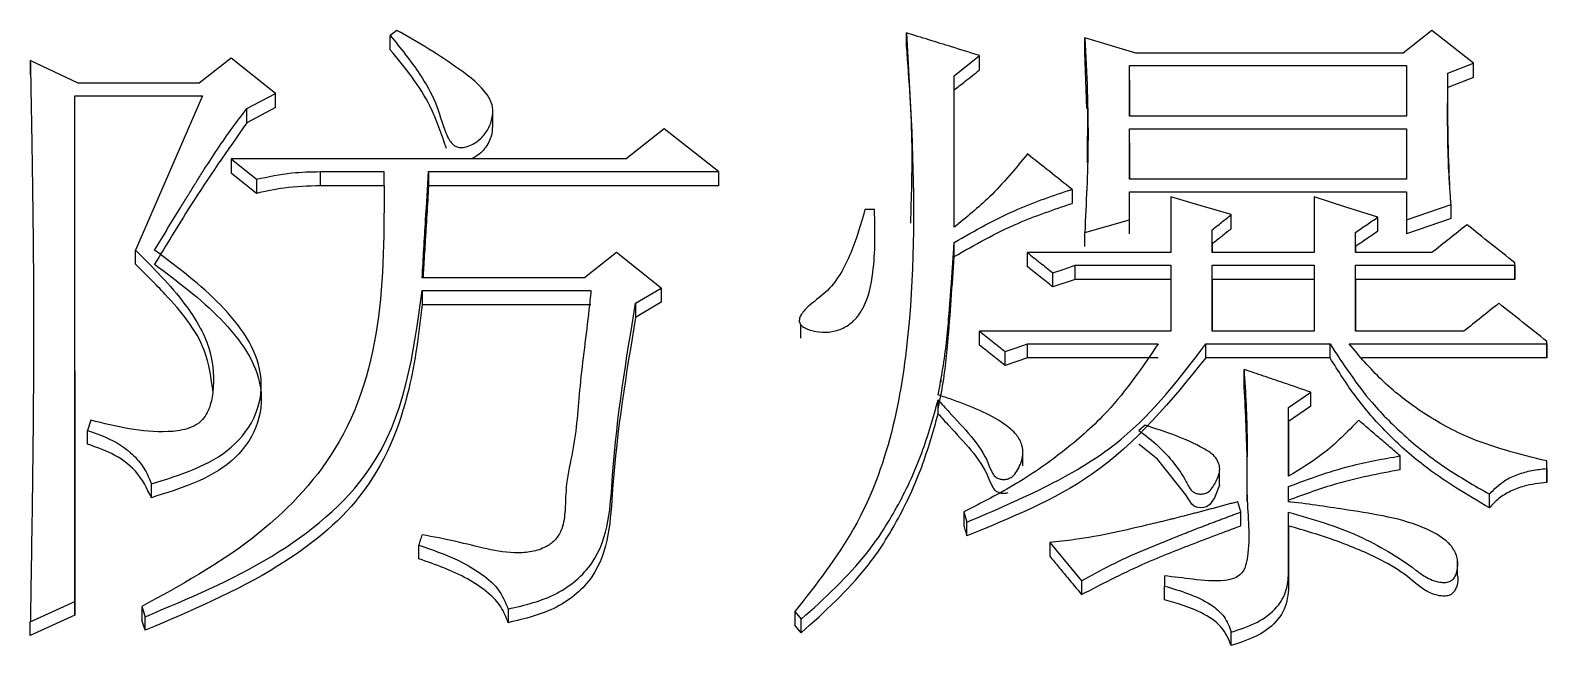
# Model space of a CAD drawing. Header units: millimetres. Extents: x 1852 to 4288, y 681 to 2404.
# Drawn here: x 2405.03 to 2410.18, y 2171.45 to 2173.54 of the extents above; entities that cross this region are included whole.
import ezdxf

# ---------------------------------------------------------------- set-up
doc = ezdxf.new("R2010")
doc.units = ezdxf.units.MM

msp = doc.modelspace()

# ---------------------------------------------------------------- linework, layer by layer
at = {"color": 7, "linetype": 'Continuous', "lineweight": 25}
for p, q in [((2406.2787, 2173.5402), (2406.257, 2173.523)), ((2408.0094, 2173.4829), (2408.0094, 2173.5316)), ((2409.7943, 2173.5402), (2409.697, 2173.4632)), ((2409.935, 2173.429), (2409.7943, 2173.5402)), ((2408.7883, 2173.4632), (2408.6152, 2173.5145)), ((2408.6152, 2173.4658), (2408.6152, 2173.5145)), ((2405.197, 2173.3605), (2405.0347, 2173.4376)), ((2405.0347, 2173.4376), (2405.0347, 2173.3889)), ((2405.7162, 2173.4461), (2405.608, 2173.3605)), ((2405.8676, 2173.3263), (2405.7162, 2173.4461)), ((2408.1717, 2173.3862), (2408.2583, 2173.4547)), ((2408.2583, 2173.406), (2408.2583, 2173.4547)), ((2408.6223, 2173.2747), (2408.6152, 2173.4658)), ((2408.7667, 2173.4205), (2409.7078, 2173.4205)), ((2408.7667, 2173.2492), (2408.7667, 2173.4205)), ((2408.7667, 2173.3718), (2408.7667, 2173.4205)), ((2409.7078, 2173.4205), (2409.7078, 2173.2492)), ((2409.8484, 2173.3948), (2409.935, 2173.429)), ((2409.935, 2173.3804), (2409.935, 2173.429)), ((2408.1717, 2172.8717), (2408.1717, 2173.3862)), ((2408.1717, 2173.3376), (2408.1717, 2173.3862)), ((2408.7667, 2173.3718), (2408.7667, 2173.2492)), ((2409.8484, 2173.3462), (2409.8484, 2173.3948)), ((2409.935, 2173.3804), (2409.8484, 2173.3462)), ((2405.1862, 2173.3177), (2405.6188, 2173.3177)), ((2405.1862, 2171.602), (2405.1862, 2173.3177)), ((2405.1862, 2173.2693), (2405.1862, 2173.3177)), ((2405.608, 2173.3605), (2405.197, 2173.3605)), ((2405.6188, 2173.3177), (2405.3917, 2172.7943)), ((2405.7703, 2173.2749), (2405.8676, 2173.3263)), ((2405.8676, 2173.2778), (2405.8676, 2173.3263)), ((2408.1717, 2172.8763), (2408.1717, 2173.3376)), ((2405.8676, 2173.2778), (2405.7703, 2173.2265)), ((2405.7703, 2173.2265), (2405.7703, 2173.2749)), ((2408.6241, 2173.2763), (2408.6238, 2173.0902)), ((2406.6047, 2173.211), (2406.6047, 2173.2597)), ((2409.7078, 2173.2492), (2408.7667, 2173.2492)), ((2407.1874, 2173.2064), (2407.0576, 2173.1035)), ((2407.3713, 2173.0606), (2407.1874, 2173.2064)), ((2408.7667, 2173.2064), (2409.7078, 2173.2064)), ((2408.7667, 2173.0349), (2408.7667, 2173.2064)), ((2408.7667, 2173.158), (2408.7667, 2173.2064)), ((2408.7667, 2173.158), (2408.7667, 2173.0349)), ((2409.7078, 2173.2064), (2409.7078, 2173.0349)), ((2405.7162, 2173.1035), (2405.8027, 2173.0348)), ((2407.0576, 2173.1035), (2405.7162, 2173.1035)), ((2405.7162, 2173.1035), (2405.7162, 2173.0553)), ((2405.8027, 2172.9867), (2405.7162, 2173.0553)), ((2406.0191, 2173.0606), (2406.2354, 2173.0606)), ((2406.0191, 2173.0606), (2406.0191, 2173.0124)), ((2406.3869, 2173.0606), (2407.3713, 2173.0606)), ((2406.3869, 2173.0606), (2406.3869, 2173.0124)), ((2407.3713, 2173.0606), (2407.3713, 2173.0124)), ((2405.8027, 2173.0348), (2405.8027, 2172.9867)), ((2406.2354, 2173.0124), (2406.0191, 2173.0124)), ((2407.3713, 2173.0124), (2406.3869, 2173.0124)), ((2409.7078, 2173.0349), (2408.7667, 2173.0349)), ((2408.572, 2173.0005), (2408.572, 2172.9524)), ((2408.7667, 2172.8975), (2408.7667, 2172.9919)), ((2408.7667, 2172.9919), (2409.7078, 2172.9919)), ((2408.7667, 2172.9439), (2408.7667, 2172.9919)), ((2408.9073, 2172.9748), (2408.9073, 2172.7857)), ((2409.3941, 2172.9748), (2409.3941, 2172.7857)), ((2409.7078, 2172.9919), (2409.7078, 2172.8975)), ((2407.9013, 2172.9318), (2407.8688, 2172.9318)), ((2409.1128, 2172.8667), (2409.1128, 2172.9146)), ((2409.6104, 2172.8581), (2409.6104, 2172.9061)), ((2409.7078, 2172.8975), (2409.8592, 2172.949)), ((2409.8592, 2172.901), (2409.7078, 2172.8495)), ((2409.8592, 2172.901), (2409.8592, 2172.949)), ((2407.9032, 2172.8515), (2407.9032, 2172.8518)), ((2408.6152, 2172.8545), (2408.7667, 2172.8975)), ((2408.6152, 2172.8066), (2408.6152, 2172.8545)), ((2408.7667, 2172.8495), (2408.7667, 2172.8975)), ((2409.0479, 2172.7857), (2409.0479, 2172.8631)), ((2409.0479, 2172.8152), (2409.0479, 2172.8631)), ((2409.5347, 2172.7857), (2409.5347, 2172.8545)), ((2409.5347, 2172.8066), (2409.5347, 2172.8545)), ((2409.7078, 2172.8975), (2409.7078, 2172.8495)), ((2408.1717, 2172.7723), (2408.1717, 2172.8201)), ((2409.0479, 2172.8152), (2409.0479, 2172.7857)), ((2409.5347, 2172.8066), (2409.5347, 2172.7857)), ((2405.3917, 2172.7465), (2405.3917, 2172.7943)), ((2407.0251, 2172.7857), (2406.9169, 2172.6997)), ((2407.1765, 2172.6653), (2407.0251, 2172.7857)), ((2408.9073, 2172.7857), (2408.4205, 2172.7857)), ((2409.3941, 2172.7857), (2409.0479, 2172.7857)), ((2409.7943, 2172.7857), (2409.5347, 2172.7857)), ((2410.0756, 2172.7427), (2410.0756, 2172.7513)), ((2410.0756, 2172.7035), (2410.0756, 2172.7513)), ((2406.9169, 2172.6997), (2406.3652, 2172.6997)), ((2408.5071, 2172.6692), (2408.5071, 2172.7169)), ((2408.5828, 2172.695), (2408.5071, 2172.6692)), ((2408.5828, 2172.7427), (2408.9073, 2172.7427)), ((2408.5828, 2172.695), (2408.5828, 2172.7427)), ((2408.9073, 2172.695), (2408.5828, 2172.695)), ((2408.9073, 2172.7427), (2408.9073, 2172.5188)), ((2409.0479, 2172.7427), (2409.3941, 2172.7427)), ((2409.0479, 2172.5188), (2409.0479, 2172.7427)), ((2409.0479, 2172.695), (2409.0479, 2172.7427)), ((2409.0479, 2172.695), (2409.0479, 2172.5188)), ((2409.3941, 2172.695), (2409.0479, 2172.695)), ((2409.3941, 2172.7427), (2409.3941, 2172.5188)), ((2409.5347, 2172.7427), (2410.0756, 2172.7427)), ((2409.5347, 2172.5188), (2409.5347, 2172.7427)), ((2409.5347, 2172.695), (2409.5347, 2172.7427)), ((2409.5347, 2172.695), (2409.5347, 2172.5188)), ((2410.0756, 2172.695), (2409.5347, 2172.695)), ((2410.0756, 2172.7427), (2410.0756, 2172.695)), ((2410.0756, 2172.695), (2410.0756, 2172.7035)), ((2406.3652, 2172.6566), (2406.9385, 2172.6566)), ((2407.09, 2172.6136), (2407.1765, 2172.6653)), ((2407.1765, 2172.6653), (2407.1765, 2172.6176)), ((2406.9385, 2172.609), (2406.3652, 2172.609)), ((2407.1765, 2172.6176), (2407.09, 2172.566)), ((2407.09, 2172.6136), (2407.09, 2172.566)), ((2407.6496, 2172.5428), (2407.6496, 2172.495)), ((2408.9073, 2172.5188), (2408.2583, 2172.5188)), ((2409.3941, 2172.5188), (2409.0479, 2172.5188)), ((2409.9025, 2172.5188), (2409.5347, 2172.5188)), ((2408.3448, 2172.4025), (2408.3448, 2172.4499)), ((2408.4205, 2172.4757), (2408.864, 2172.4757)), ((2409.0263, 2172.4757), (2409.4482, 2172.4757)), ((2409.0263, 2172.4283), (2409.0263, 2172.4757)), ((2409.4482, 2172.4283), (2409.4482, 2172.4757)), ((2409.5131, 2172.4757), (2410.1838, 2172.4757)), ((2410.1838, 2172.4757), (2410.1838, 2172.4844)), ((2410.1838, 2172.4369), (2410.1838, 2172.4844)), ((2410.1838, 2172.4757), (2410.1838, 2172.4283)), ((2408.4205, 2172.4283), (2408.3448, 2172.4025)), ((2408.864, 2172.4283), (2408.4205, 2172.4283)), ((2409.4482, 2172.4283), (2409.0263, 2172.4283)), ((2409.1561, 2172.3422), (2409.1561, 2172.3895)), ((2410.1838, 2172.4283), (2409.5561, 2172.4283)), ((2410.1838, 2172.4283), (2410.1838, 2172.4369)), ((2405.1862, 2172.3839), (2405.1862, 2171.5557)), ((2405.8191, 2172.2886), (2405.8191, 2172.3358)), ((2408.1177, 2172.2388), (2408.1177, 2172.286)), ((2409.3076, 2172.26), (2409.3833, 2172.3118)), ((2409.3833, 2172.2646), (2409.3833, 2172.3118)), ((2409.3833, 2172.2646), (2409.3076, 2172.2129)), ((2409.3076, 2172.0267), (2409.3076, 2172.26)), ((2409.3076, 2172.2129), (2409.3076, 2172.26)), ((2405.2403, 2172.2168), (2405.2294, 2172.1823)), ((2405.2294, 2172.1352), (2405.2294, 2172.1823)), ((2408.8208, 2172.1996), (2408.7992, 2172.1823)), ((2409.3076, 2172.2129), (2409.3076, 2172.0267)), ((2408.4055, 2172.0626), (2408.4055, 2172.1098)), ((2409.6862, 2172.0489), (2409.6862, 2172.0958)), ((2410.1838, 2172.0526), (2410.1838, 2172.0786)), ((2409.0731, 2171.9981), (2409.0731, 2172.0452)), ((2410.1838, 2172.0526), (2410.1838, 2172.0057)), ((2405.4458, 2171.9539), (2405.4458, 2172.0007)), ((2409.3076, 2171.94), (2409.3076, 2171.992)), ((2409.3076, 2171.9453), (2409.3076, 2171.992)), ((2409.1453, 2171.9055), (2409.1345, 2171.9401)), ((2409.9891, 2171.9193), (2409.9891, 2171.9661)), ((2408.2042, 2171.9055), (2408.215, 2171.8709)), ((2408.215, 2171.8242), (2408.215, 2171.8709)), ((2409.1453, 2171.8588), (2409.1453, 2171.9055)), ((2409.3076, 2171.6975), (2409.3076, 2171.9052)), ((2409.3076, 2171.8585), (2409.3076, 2171.9052)), ((2409.3076, 2171.8585), (2409.3076, 2171.6511)), ((2406.3544, 2171.7463), (2406.3544, 2171.7928)), ((2408.4963, 2171.8015), (2408.6044, 2171.6714)), ((2408.4963, 2171.8015), (2408.4963, 2171.755)), ((2409.881, 2171.6952), (2409.881, 2171.7419)), ((2408.6044, 2171.6714), (2408.6044, 2171.6251)), ((2408.8857, 2171.6887), (2408.8857, 2171.6541)), ((2409.3076, 2171.6975), (2409.3076, 2171.6511)), ((2408.8857, 2171.6077), (2408.8857, 2171.6541)), ((2405.0347, 2171.5325), (2405.1862, 2171.602)), ((2405.1862, 2171.5557), (2405.1862, 2171.602)), ((2405.4133, 2171.5846), (2405.4242, 2171.5499)), ((2406.6573, 2171.576), (2406.6573, 2171.5297)), ((2407.631, 2171.5671), (2407.631, 2171.5209)), ((2405.1862, 2171.5557), (2405.0347, 2171.4864)), ((2405.0347, 2171.4864), (2405.0347, 2171.5325)), ((2405.4242, 2171.5037), (2405.4133, 2171.5384)), ((2405.4242, 2171.5037), (2405.4242, 2171.5499)), ((2407.6525, 2171.4951), (2407.6525, 2171.5412)), ((2409.1129, 2171.4517), (2409.1129, 2171.4978))]:
    msp.add_line(p, q, dxfattribs=at)
at = {"color": 7, "linetype": 'Continuous', "lineweight": 25, "flags": 128}
for points in [[(2406.257, 2173.4743), (2406.257, 2173.4913), (2406.257, 2173.5072), (2406.257, 2173.523)], [(2409.697, 2173.4632), (2409.2426, 2173.4632), (2408.7883, 2173.4632)], [(2409.1128, 2172.9146), (2409.0101, 2172.9447), (2408.9073, 2172.9748)], [(2409.6104, 2172.9061), (2409.5023, 2172.9404), (2409.3941, 2172.9748)], [(2408.4205, 2172.7379), (2408.4205, 2172.75), (2408.4205, 2172.762), (2408.4205, 2172.7857)], [(2408.5071, 2172.7169), (2408.5449, 2172.7298), (2408.5828, 2172.7427)], [(2406.3652, 2172.6566), (2406.3652, 2172.6371), (2406.3652, 2172.609)], [(2408.2583, 2172.4714), (2408.2583, 2172.4834), (2408.2583, 2172.4953), (2408.2583, 2172.5188)], [(2408.3448, 2172.4499), (2408.3827, 2172.4628), (2408.4205, 2172.4757)], [(2408.4205, 2172.4283), (2408.4205, 2172.4476), (2408.4205, 2172.4617), (2408.4205, 2172.4757)], [(2409.0728, 2171.9981), (2409.0729, 2171.9965), (2409.0563, 2171.9537), (2409.0402, 2171.9309), (2409.0282, 2171.9233), (2409.014, 2171.9196), (2408.9988, 2171.9203), (2408.9876, 2171.9244), (2408.9784, 2171.9315), (2408.9579, 2171.9639), (2408.862, 2172.0846), (2408.7999, 2172.1348), (2408.7992, 2172.1353), (2408.7992, 2172.1353)], [(2410.1838, 2172.0317), (2410.1838, 2172.0473), (2410.1838, 2172.0786)], [(2410.1838, 2172.0057), (2410.1838, 2172.0146), (2410.1838, 2172.0203), (2410.1838, 2172.026), (2410.1838, 2172.0317)], [(2408.2042, 2171.9055), (2408.2042, 2171.8862), (2408.2042, 2171.8725), (2408.2042, 2171.8588)], [(2405.4133, 2171.5846), (2405.4133, 2171.5658), (2405.4133, 2171.5521), (2405.4133, 2171.5384)], [(2407.631, 2171.5672), (2407.6417, 2171.5542), (2407.6525, 2171.5412)], [(2407.6525, 2171.4951), (2407.6471, 2171.5016), (2407.6417, 2171.5081), (2407.631, 2171.521)]]:
    msp.add_lwpolyline(points, dxfattribs=at)
at = {"color": 7, "linetype": 'Continuous', "lineweight": 25}
for points, knots in [([(2406.257, 2173.523), (2406.292, 2173.4796), (2406.3503, 2173.4073), (2406.4153, 2173.2957), (2406.4339, 2173.2165), (2406.456, 2173.1693), (2406.4684, 2173.1535), (2406.4807, 2173.1449), (2406.4943, 2173.1414), (2406.5126, 2173.1431), (2406.5393, 2173.1534), (2406.5698, 2173.1756), (2406.5943, 2173.2107), (2406.6057, 2173.249), (2406.6053, 2173.2877), (2406.5741, 2173.3471), (2406.4937, 2173.4072), (2406.3891, 2173.4782), (2406.3156, 2173.5195), (2406.2787, 2173.5402)], [0, 0, 0, 0, 0.156412, 0.260868, 0.365462, 0.392662, 0.410241, 0.42134, 0.432549, 0.445637, 0.467959, 0.506678, 0.545841, 0.586947, 0.621916, 0.6571, 0.775363, 0.887354, 1, 1, 1, 1]), ([(2408.0094, 2173.5316), (2408.0162, 2173.4195), (2408.0364, 2173.0834), (2408.0392, 2172.5199), (2407.9245, 2171.9423), (2407.7032, 2171.6594), (2407.631, 2171.5672)], [0, 0, 0, 0, 0.166548, 0.499383, 0.836688, 1, 1, 1, 1]), ([(2408.2583, 2173.4547), (2408.2265, 2173.4645), (2408.1692, 2173.4822), (2408.0862, 2173.5079), (2408.035, 2173.5237), (2408.0094, 2173.5316)], [0, 0, 0, 0, 0.382595, 0.691297, 1, 1, 1, 1]), ([(2406.4475, 2173.1395), (2406.4313, 2173.1878), (2406.403, 2173.2722), (2406.3329, 2173.3825), (2406.2824, 2173.4436), (2406.257, 2173.4743)], [0, 0, 0, 0, 0.399399, 0.697767, 1, 1, 1, 1]), ([(2408.0094, 2173.4828), (2408.0178, 2173.3709), (2408.0325, 2173.1726), (2408.0259, 2172.9728), (2408.0231, 2172.8858)], [0, 0, 0, 0, 0.564585, 1, 1, 1, 1]), ([(2408.6152, 2173.5145), (2408.6185, 2173.4545), (2408.625, 2173.3344), (2408.6281, 2173.1143), (2408.6202, 2172.9543), (2408.6152, 2172.8545)], [0, 0, 0, 0, 0.273667, 0.547376, 1, 1, 1, 1]), ([(2405.0347, 2173.4376), (2405.035, 2173.4214), (2405.0355, 2173.3971), (2405.0361, 2173.3646), (2405.0365, 2173.3403), (2405.037, 2173.316), (2405.0374, 2173.2917), (2405.0378, 2173.2674), (2405.0383, 2173.243), (2405.0387, 2173.2187), (2405.0393, 2173.1862), (2405.0398, 2173.1538), (2405.0403, 2173.1213), (2405.0407, 2173.0969), (2405.0412, 2173.0645), (2405.0417, 2173.032), (2405.0422, 2172.9994), (2405.0425, 2172.9751), (2405.0428, 2172.9507), (2405.0432, 2172.9181), (2405.0436, 2172.8856), (2405.044, 2172.853), (2405.0442, 2172.8286), (2405.0445, 2172.8042), (2405.0447, 2172.7716), (2405.045, 2172.7391), (2405.0452, 2172.7065), (2405.0453, 2172.6861), (2405.0454, 2172.6698), (2405.0455, 2172.6576), (2405.0455, 2172.6453), (2405.0456, 2172.629), (2405.0456, 2172.6127), (2405.0457, 2172.5964), (2405.0457, 2172.5842), (2405.0457, 2172.572), (2405.0457, 2172.5597), (2405.0457, 2172.5475), (2405.0457, 2172.5373), (2405.0457, 2172.5291), (2405.0457, 2172.523), (2405.0457, 2172.5149), (2405.0457, 2172.5067), (2405.0457, 2172.4985), (2405.0457, 2172.4904), (2405.0457, 2172.4802), (2405.0457, 2172.4679), (2405.0456, 2172.4516), (2405.0456, 2172.4353), (2405.0455, 2172.4189), (2405.0455, 2172.4067), (2405.0454, 2172.3903), (2405.0453, 2172.3699), (2405.0452, 2172.3454), (2405.045, 2172.3209), (2405.0449, 2172.2964), (2405.0446, 2172.2637), (2405.0444, 2172.231), (2405.0441, 2172.1982), (2405.0439, 2172.1737), (2405.0436, 2172.1491), (2405.0433, 2172.1164), (2405.0429, 2172.0837), (2405.0425, 2172.0509), (2405.0422, 2172.0263), (2405.0419, 2172.0018), (2405.0415, 2171.969), (2405.041, 2171.9362), (2405.0406, 2171.9034), (2405.0402, 2171.8788), (2405.0397, 2171.846), (2405.0392, 2171.8132), (2405.0387, 2171.7804), (2405.0383, 2171.7557), (2405.038, 2171.7311), (2405.0374, 2171.6983), (2405.0369, 2171.6654), (2405.0364, 2171.6326), (2405.036, 2171.6079), (2405.0354, 2171.5746), (2405.035, 2171.5494), (2405.0347, 2171.5325)], [0, 0, 0, 0, 0.025705, 0.038557, 0.05141, 0.064262, 0.077115, 0.089967, 0.102819, 0.115672, 0.128524, 0.154229, 0.167082, 0.179934, 0.192786, 0.218491, 0.231344, 0.244196, 0.257049, 0.269901, 0.295606, 0.308458, 0.321311, 0.334163, 0.347016, 0.37272, 0.385573, 0.398425, 0.404851, 0.411278, 0.417704, 0.42413, 0.436983, 0.443409, 0.449835, 0.456261, 0.462687, 0.469114, 0.47554, 0.478753, 0.481966, 0.485179, 0.491605, 0.494818, 0.498032, 0.504458, 0.510884, 0.51731, 0.530163, 0.536589, 0.543015, 0.549441, 0.562294, 0.575146, 0.587999, 0.600851, 0.613703, 0.639408, 0.652261, 0.665113, 0.677966, 0.690818, 0.716523, 0.729375, 0.742228, 0.75508, 0.767932, 0.793637, 0.80649, 0.819342, 0.832195, 0.857899, 0.870752, 0.883604, 0.896457, 0.909309, 0.935014, 0.947866, 0.960719, 0.973571, 1, 1, 1, 1]), ([(2408.1717, 2173.3376), (2408.1842, 2173.3475), (2408.2049, 2173.3638), (2408.2337, 2173.3866), (2408.2501, 2173.3995), (2408.2583, 2173.406)], [0, 0, 0, 0, 0.432906, 0.716452, 1, 1, 1, 1]), ([(2409.8592, 2172.949), (2409.8579, 2172.9658), (2409.8559, 2172.991), (2409.8519, 2173.0499), (2409.8499, 2173.0961), (2409.8487, 2173.1382), (2409.8485, 2173.1508), (2409.8482, 2173.1634), (2409.848, 2173.176), (2409.8478, 2173.1928), (2409.8476, 2173.2097), (2409.8475, 2173.2265), (2409.8475, 2173.2391), (2409.8474, 2173.2517), (2409.8474, 2173.2643), (2409.8475, 2173.2769), (2409.8475, 2173.2874), (2409.8476, 2173.2958), (2409.8476, 2173.3021), (2409.8476, 2173.3084), (2409.8477, 2173.3147), (2409.8477, 2173.321), (2409.8478, 2173.3273), (2409.8478, 2173.3336), (2409.8479, 2173.342), (2409.848, 2173.3504), (2409.848, 2173.3588), (2409.8481, 2173.3651), (2409.8482, 2173.3714), (2409.8482, 2173.3777), (2409.8483, 2173.3855), (2409.8484, 2173.3912), (2409.8484, 2173.3948)], [0, 0, 0, 0, 0.113118, 0.169677, 0.395941, 0.424221, 0.4525, 0.480779, 0.509059, 0.537338, 0.593897, 0.622177, 0.650456, 0.678735, 0.707015, 0.735294, 0.763573, 0.777713, 0.791853, 0.805993, 0.820132, 0.834272, 0.848412, 0.862551, 0.876691, 0.90497, 0.91911, 0.93325, 0.947389, 0.961529, 0.975669, 1, 1, 1, 1]), ([(2409.8549, 2173.0125), (2409.8549, 2173.0125), (2409.8549, 2173.0125), (2409.8549, 2173.0146), (2409.853, 2173.0573), (2409.8491, 2173.1576), (2409.8484, 2173.2497), (2409.8483, 2173.2994), (2409.8483, 2173.3171), (2409.8483, 2173.3233), (2409.8483, 2173.323), (2409.8482, 2173.3228)], [0, 0, 0, 0, 0.006691, 0.017606, 0.043784, 0.513826, 0.728841, 0.873761, 0.909014, 0.944697, 1, 1, 1, 1]), ([(2405.4566, 2172.7943), (2405.4862, 2172.8428), (2405.5195, 2172.8974), (2405.5568, 2172.9578), (2405.5661, 2172.9729), (2405.5755, 2172.988), (2405.5848, 2173.0031), (2405.5942, 2173.0182), (2405.6074, 2173.0393), (2405.6469, 2173.1025), (2405.7016, 2173.185), (2405.7534, 2173.2528), (2405.7703, 2173.2749)], [0, 0, 0, 0, 0.297523, 0.334713, 0.371903, 0.390498, 0.427688, 0.464879, 0.483474, 0.557855, 0.855503, 1, 1, 1, 1]), ([(2405.7703, 2173.2265), (2405.7043, 2173.1329), (2405.616, 2173.0076), (2405.5168, 2172.8448), (2405.4767, 2172.7793), (2405.4566, 2172.7465)], [0, 0, 0, 0, 0.597119, 0.798557, 1, 1, 1, 1]), ([(2406.6035, 2173.211), (2406.6034, 2173.206), (2406.6034, 2173.1846), (2406.5871, 2173.1486), (2406.5592, 2173.117), (2406.5368, 2173.1064), (2406.5308, 2173.1035)], [0, 0, 0, 0, 0.112826, 0.49093, 0.862071, 1, 1, 1, 1]), ([(2408.4205, 2173.1207), (2408.3795, 2173.0705), (2408.3059, 2172.9803), (2408.213, 2172.9051), (2408.1717, 2172.8717)], [0, 0, 0, 0, 0.556387, 1, 1, 1, 1]), ([(2408.572, 2173.0005), (2408.5467, 2173.0205), (2408.4963, 2173.0606), (2408.4458, 2173.1006), (2408.4205, 2173.1207)], [0, 0, 0, 0, 0.4999967, 1, 1, 1, 1]), ([(2406.2354, 2173.0606), (2406.2373, 2172.7276), (2406.2398, 2172.2588), (2405.7979, 2171.7953), (2405.5429, 2171.6556), (2405.4133, 2171.5846)], [0, 0, 0, 0, 0.546872, 0.769893, 1, 1, 1, 1]), ([(2405.8027, 2173.0348), (2405.8425, 2173.0434), (2405.9137, 2173.0587), (2405.9868, 2173.06), (2406.0191, 2173.0606)], [0, 0, 0, 0, 0.558835, 1, 1, 1, 1]), ([(2406.3652, 2172.6997), (2406.3672, 2172.7324), (2406.3711, 2172.7978), (2406.3783, 2172.9181), (2406.3836, 2173.0057), (2406.3869, 2173.0606)], [0, 0, 0, 0, 0.271476, 0.542951, 1, 1, 1, 1]), ([(2406.0191, 2173.0124), (2405.978, 2173.0114), (2405.9048, 2173.0096), (2405.8339, 2172.9937), (2405.8027, 2172.9867)], [0, 0, 0, 0, 0.561085, 1, 1, 1, 1]), ([(2406.3869, 2173.0124), (2406.383, 2172.9472), (2406.3774, 2172.8545), (2406.3711, 2172.7502), (2406.3688, 2172.7112), (2406.3681, 2172.6997)], [0, 0, 0, 0, 0.626456, 0.889379, 1, 1, 1, 1]), ([(2408.1717, 2172.8201), (2408.2423, 2172.8603), (2408.3689, 2172.9325), (2408.5097, 2172.9797), (2408.572, 2173.0005)], [0, 0, 0, 0, 0.5578888, 1, 1, 1, 1]), ([(2408.1717, 2172.7723), (2408.2423, 2172.8124), (2408.3689, 2172.8845), (2408.5097, 2172.9316), (2408.572, 2172.9524)], [0, 0, 0, 0, 0.557853, 1, 1, 1, 1]), ([(2407.8688, 2172.9318), (2407.8547, 2172.8827), (2407.8263, 2172.7839), (2407.7624, 2172.6651), (2407.683, 2172.6117), (2407.6539, 2172.5798), (2407.6459, 2172.5614), (2407.6454, 2172.5509), (2407.6489, 2172.5424), (2407.6581, 2172.5332), (2407.6791, 2172.5224), (2407.7134, 2172.5145), (2407.7579, 2172.5152), (2407.8006, 2172.5302), (2407.8371, 2172.557), (2407.8783, 2172.6182), (2407.9048, 2172.7461), (2407.9038, 2172.8596), (2407.9013, 2172.9308), (2407.9013, 2172.9318)], [0, 0, 0, 0, 0.151237, 0.303887, 0.374012, 0.409203, 0.423454, 0.431523, 0.439658, 0.449578, 0.466985, 0.502292, 0.540771, 0.580872, 0.619436, 0.662511, 0.788748, 0.996835, 1, 1, 1, 1]), ([(2409.0479, 2172.8631), (2409.0588, 2172.8717), (2409.0804, 2172.8889), (2409.102, 2172.9061), (2409.1128, 2172.9146)], [0, 0, 0, 0, 0.500001, 1, 1, 1, 1]), ([(2409.5347, 2172.8545), (2409.5473, 2172.8631), (2409.5726, 2172.8803), (2409.5978, 2172.8975), (2409.6104, 2172.9061)], [0, 0, 0, 0, 0.500001, 1, 1, 1, 1]), ([(2409.1128, 2172.8667), (2409.102, 2172.8581), (2409.0804, 2172.8409), (2409.0588, 2172.8238), (2409.0479, 2172.8152)], [0, 0, 0, 0, 0.499997, 1, 1, 1, 1]), ([(2409.6104, 2172.8581), (2409.5978, 2172.8495), (2409.5726, 2172.8323), (2409.5473, 2172.8152), (2409.5347, 2172.8066)], [0, 0, 0, 0, 0.499997, 1, 1, 1, 1]), ([(2409.9133, 2172.8803), (2409.8935, 2172.8645), (2409.8538, 2172.833), (2409.8142, 2172.8015), (2409.7943, 2172.7857)], [0, 0, 0, 0, 0.500001, 1, 1, 1, 1]), ([(2410.0756, 2172.7513), (2410.0485, 2172.7728), (2409.9945, 2172.8158), (2409.9404, 2172.8588), (2409.9133, 2172.8803)], [0, 0, 0, 0, 0.5, 1, 1, 1, 1]), ([(2408.1177, 2172.3032), (2408.1284, 2172.3626), (2408.1445, 2172.4517), (2408.1521, 2172.549), (2408.1556, 2172.5901), (2408.1567, 2172.6051), (2408.1576, 2172.6163), (2408.1585, 2172.6275), (2408.1593, 2172.6387), (2408.16, 2172.648), (2408.1607, 2172.6574), (2408.1612, 2172.6648), (2408.1618, 2172.6723), (2408.1623, 2172.6798), (2408.1628, 2172.6873), (2408.1635, 2172.6966), (2408.164, 2172.7041), (2408.1647, 2172.7134), (2408.1652, 2172.7209), (2408.1657, 2172.7284), (2408.1662, 2172.7358), (2408.1667, 2172.7433), (2408.1673, 2172.7526), (2408.1678, 2172.7601), (2408.1684, 2172.7694), (2408.1689, 2172.7769), (2408.1695, 2172.7862), (2408.17, 2172.7937), (2408.1705, 2172.8012), (2408.171, 2172.8094), (2408.1714, 2172.8157), (2408.1717, 2172.8201)], [0, 0, 0, 0, 0.346641, 0.519778, 0.563061, 0.584702, 0.606343, 0.627984, 0.649626, 0.671267, 0.682088, 0.703729, 0.714549, 0.72537, 0.747011, 0.757832, 0.779473, 0.790294, 0.811935, 0.822756, 0.833576, 0.855218, 0.866038, 0.88768, 0.8985, 0.920141, 0.930962, 0.952603, 0.963424, 0.974245, 1, 1, 1, 1]), ([(2405.3917, 2172.7943), (2405.451, 2172.7353), (2405.5515, 2172.6353), (2405.6478, 2172.4752), (2405.6609, 2172.3558), (2405.65, 2172.2757), (2405.6321, 2172.23), (2405.6006, 2172.2006), (2405.5581, 2172.1829), (2405.4348, 2172.169), (2405.3267, 2172.1956), (2405.2403, 2172.2168)], [0, 0, 0, 0, 0.237031, 0.40138, 0.534635, 0.589033, 0.643886, 0.675792, 0.707579, 0.7663, 1, 1, 1, 1]), ([(2405.6554, 2172.3109), (2405.6489, 2172.3599), (2405.6325, 2172.4833), (2405.5155, 2172.6241), (2405.4258, 2172.7128), (2405.3917, 2172.7465)], [0, 0, 0, 0, 0.289937, 0.729757, 1, 1, 1, 1]), ([(2405.4458, 2172.0007), (2405.545, 2172.0317), (2405.6947, 2172.0785), (2405.8125, 2172.2357), (2405.8326, 2172.4199), (2405.6881, 2172.6214), (2405.5348, 2172.7359), (2405.4566, 2172.7943)], [0, 0, 0, 0, 0.25015, 0.377758, 0.502112, 0.745934, 1, 1, 1, 1]), ([(2405.4566, 2172.7465), (2405.5348, 2172.6882), (2405.6881, 2172.5739), (2405.8326, 2172.3726), (2405.8125, 2172.1886), (2405.6947, 2172.0315), (2405.5449, 2171.9848), (2405.4458, 2171.9539)], [0, 0, 0, 0, 0.254102, 0.497855, 0.622144, 0.749731, 1, 1, 1, 1]), ([(2408.1177, 2172.256), (2408.1208, 2172.2708), (2408.1366, 2172.3447), (2408.15, 2172.4684), (2408.1622, 2172.6259), (2408.1685, 2172.7235), (2408.1717, 2172.7723)], [0, 0, 0, 0, 0.086672, 0.433942, 0.716948, 1, 1, 1, 1]), ([(2408.4205, 2172.7857), (2408.435, 2172.7742), (2408.4638, 2172.7513), (2408.4927, 2172.7284), (2408.5071, 2172.7169)], [0, 0, 0, 0, 0.499999, 1, 1, 1, 1]), ([(2408.5071, 2172.6692), (2408.4927, 2172.6806), (2408.4638, 2172.7035), (2408.435, 2172.7265), (2408.4205, 2172.7379)], [0, 0, 0, 0, 0.5, 1, 1, 1, 1]), ([(2405.4242, 2171.5499), (2405.5709, 2171.6111), (2405.8596, 2171.7314), (2406.2873, 2172.0836), (2406.336, 2172.4414), (2406.3652, 2172.6566)], [0, 0, 0, 0, 0.291804, 0.574112, 1, 1, 1, 1]), ([(2406.9385, 2172.6566), (2406.9363, 2172.6351), (2406.9251, 2172.5271), (2406.8991, 2172.3458), (2406.8877, 2172.1471), (2406.8524, 2172.0083), (2406.8523, 2171.92), (2406.8452, 2171.8565), (2406.823, 2171.8142), (2406.7893, 2171.7871), (2406.7442, 2171.7697), (2406.6365, 2171.7611), (2406.5123, 2171.8012), (2406.4035, 2171.8208), (2406.3653, 2171.8276)], [0, 0, 0, 0, 0.051282, 0.25636, 0.431754, 0.51946, 0.589456, 0.639546, 0.668094, 0.696777, 0.732309, 0.768498, 0.918801, 1, 1, 1, 1]), ([(2406.3652, 2172.609), (2406.3538, 2172.5133), (2406.327, 2172.2881), (2406.1929, 2171.9554), (2405.8501, 2171.6839), (2405.579, 2171.5692), (2405.4242, 2171.5037)], [0, 0, 0, 0, 0.196577, 0.462275, 0.692724, 1, 1, 1, 1]), ([(2406.6573, 2171.576), (2406.7143, 2171.5894), (2406.8255, 2171.6157), (2406.9997, 2171.766), (2407.0102, 2172.1342), (2407.0583, 2172.4232), (2407.09, 2172.6136)], [0, 0, 0, 0, 0.1295403, 0.2526388, 0.50766, 1, 1, 1, 1]), ([(2410.0215, 2172.6136), (2410.0017, 2172.5978), (2409.962, 2172.5662), (2409.9223, 2172.5346), (2409.9025, 2172.5188)], [0, 0, 0, 0, 0.500001, 1, 1, 1, 1]), ([(2410.1838, 2172.4844), (2410.1567, 2172.5059), (2410.1026, 2172.549), (2410.0485, 2172.5921), (2410.0215, 2172.6136)], [0, 0, 0, 0, 0.4999997, 1, 1, 1, 1]), ([(2407.09, 2172.566), (2407.0583, 2172.3759), (2407.0102, 2172.0873), (2406.9997, 2171.7195), (2406.8255, 2171.5694), (2406.7143, 2171.5432), (2406.6573, 2171.5297)], [0, 0, 0, 0, 0.492224, 0.747194, 0.870344, 1, 1, 1, 1]), ([(2408.2583, 2172.5188), (2408.2727, 2172.5073), (2408.3015, 2172.4844), (2408.3304, 2172.4614), (2408.3448, 2172.4499)], [0, 0, 0, 0, 0.499999, 1, 1, 1, 1]), ([(2408.864, 2172.4757), (2408.8105, 2172.3967), (2408.7216, 2172.2655), (2408.5501, 2172.1131), (2408.3863, 2171.9985), (2408.2651, 2171.9366), (2408.2042, 2171.9055)], [0, 0, 0, 0, 0.333002, 0.552476, 0.774971, 1, 1, 1, 1]), ([(2408.215, 2171.8709), (2408.4035, 2171.9512), (2408.735, 2172.0925), (2408.9385, 2172.3602), (2409.0263, 2172.4757)], [0, 0, 0, 0, 0.568507, 1, 1, 1, 1]), ([(2408.3448, 2172.4025), (2408.3304, 2172.414), (2408.3016, 2172.4369), (2408.2727, 2172.4599), (2408.2583, 2172.4714)], [0, 0, 0, 0, 0.5, 1, 1, 1, 1]), ([(2409.4482, 2172.4757), (2409.4928, 2172.4074), (2409.5666, 2172.2942), (2409.7051, 2172.1574), (2409.8383, 2172.0524), (2409.9386, 2171.995), (2409.9891, 2171.9661)], [0, 0, 0, 0, 0.333809, 0.553089, 0.775219, 1, 1, 1, 1]), ([(2410.1838, 2172.0786), (2410.0909, 2172.1016), (2409.9389, 2172.1394), (2409.7547, 2172.2434), (2409.6198, 2172.3498), (2409.5485, 2172.434), (2409.5131, 2172.4757)], [0, 0, 0, 0, 0.347456, 0.568585, 0.785979, 1, 1, 1, 1]), ([(2409.0263, 2172.4283), (2408.909, 2172.2836), (2408.6957, 2172.0205), (2408.3641, 2171.8851), (2408.215, 2171.8242)], [0, 0, 0, 0, 0.550322, 1, 1, 1, 1]), ([(2409.1561, 2172.3895), (2409.161, 2172.3095), (2409.1699, 2172.1615), (2409.1615, 2171.9452), (2409.1796, 2171.7967), (2409.1589, 2171.7112), (2409.1429, 2171.6909), (2409.1206, 2171.6783), (2409.0663, 2171.6674), (2408.9857, 2171.6768), (2408.9179, 2171.6849), (2408.8857, 2171.6887)], [0, 0, 0, 0, 0.257644, 0.476383, 0.695117, 0.731864, 0.752184, 0.772582, 0.805413, 0.907666, 1, 1, 1, 1]), ([(2409.3833, 2172.3118), (2409.3519, 2172.3226), (2409.2983, 2172.3409), (2409.2226, 2172.3668), (2409.1783, 2172.3819), (2409.1561, 2172.3895)], [0, 0, 0, 0, 0.414509, 0.7072526, 1, 1, 1, 1]), ([(2409.9891, 2171.9193), (2409.9121, 2171.965), (2409.7861, 2172.0397), (2409.6392, 2172.1725), (2409.5321, 2172.2946), (2409.4761, 2172.3839), (2409.4482, 2172.4283)], [0, 0, 0, 0, 0.346062, 0.56664, 0.784508, 1, 1, 1, 1]), ([(2408.1264, 2172.3451), (2408.1264, 2172.3451), (2408.1263, 2172.3451), (2408.1264, 2172.3454), (2408.1267, 2172.3467), (2408.1272, 2172.3498), (2408.1279, 2172.3533), (2408.1283, 2172.3552)], [0, 0, 0, 0, 0.025297, 0.141451, 0.270493, 0.58461, 1, 1, 1, 1]), ([(2409.1666, 2171.9424), (2409.1669, 2171.9911), (2409.1678, 2172.1246), (2409.1606, 2172.2576), (2409.1561, 2172.3422)], [0, 0, 0, 0, 0.364106, 1, 1, 1, 1]), ([(2407.6525, 2171.5412), (2407.7318, 2171.6129), (2407.8615, 2171.7303), (2407.9859, 2171.9293), (2408.0664, 2172.1042), (2408.1006, 2172.2255), (2408.1176, 2172.2859)], [0, 0, 0, 0, 0.345608, 0.56562, 0.783503, 1, 1, 1, 1]), ([(2408.1177, 2172.2859), (2408.1298, 2172.2722), (2408.1908, 2172.2032), (2408.2695, 2172.1265), (2408.2975, 2172.0432), (2408.3098, 2172.0256), (2408.3215, 2172.0184), (2408.3349, 2172.0153), (2408.3488, 2172.0159), (2408.3626, 2172.0205), (2408.377, 2172.0315), (2408.3937, 2172.058), (2408.4074, 2172.0929), (2408.4039, 2172.135), (2408.3825, 2172.1723), (2408.3086, 2172.2324), (2408.215, 2172.2694), (2408.1371, 2172.2962), (2408.12, 2172.3024), (2408.1177, 2172.3032)], [0, 0, 0, 0, 0.066203, 0.331418, 0.376174, 0.392134, 0.408285, 0.422252, 0.437571, 0.454108, 0.470588, 0.499884, 0.567199, 0.607022, 0.655995, 0.720748, 0.938177, 0.991744, 1, 1, 1, 1]), ([(2407.6525, 2171.4951), (2407.7318, 2171.5667), (2407.8615, 2171.6838), (2407.9858, 2171.8825), (2408.0664, 2172.0573), (2408.1006, 2172.1784), (2408.1176, 2172.2388)], [0, 0, 0, 0, 0.345691, 0.565702, 0.783554, 1, 1, 1, 1]), ([(2408.1177, 2172.2388), (2408.1299, 2172.225), (2408.1908, 2172.1561), (2408.2693, 2172.0796), (2408.2975, 2171.9966), (2408.3095, 2171.9791), (2408.3211, 2171.9718), (2408.3344, 2171.9687), (2408.3461, 2171.9685), (2408.3527, 2171.971), (2408.355, 2171.9719)], [0, 0, 0, 0, 0.148722, 0.744517, 0.842906, 0.878942, 0.915433, 0.946758, 0.981101, 1, 1, 1, 1]), ([(2405.2294, 2172.1823), (2405.2632, 2172.1702), (2405.3184, 2172.1505), (2405.3816, 2172.1039), (2405.4231, 2172.0561), (2405.4383, 2172.019), (2405.4458, 2172.0007)], [0, 0, 0, 0, 0.34974, 0.571287, 0.787704, 1, 1, 1, 1]), ([(2408.7992, 2172.1823), (2408.8221, 2172.1648), (2408.8658, 2172.1314), (2408.9195, 2172.0721), (2408.9545, 2172.0201), (2408.9722, 2171.9817), (2408.9899, 2171.9691), (2409.0024, 2171.9659), (2409.0161, 2171.966), (2409.03, 2171.9699), (2409.0441, 2171.9799), (2409.0583, 2172.0024), (2409.071, 2172.0285), (2409.0749, 2172.0576), (2409.0672, 2172.0794), (2409.05, 2172.1026), (2409.0006, 2172.1323), (2408.9234, 2172.1665), (2408.8552, 2172.1885), (2408.8208, 2172.1996)], [0, 0, 0, 0, 0.117411, 0.224514, 0.331514, 0.385099, 0.401502, 0.417942, 0.434593, 0.453955, 0.473463, 0.503457, 0.565822, 0.597864, 0.6299, 0.663784, 0.718184, 0.85806, 1, 1, 1, 1]), ([(2409.5455, 2172.2168), (2409.5064, 2172.1768), (2409.4359, 2172.1046), (2409.3471, 2172.0507), (2409.3076, 2172.0267)], [0, 0, 0, 0, 0.555111, 1, 1, 1, 1]), ([(2409.6862, 2172.0958), (2409.6741, 2172.1062), (2409.65, 2172.127), (2409.6031, 2172.1673), (2409.5683, 2172.1973), (2409.5455, 2172.2168)], [0, 0, 0, 0, 0.25711, 0.51422, 1, 1, 1, 1]), ([(2405.4458, 2171.9539), (2405.4306, 2171.9855), (2405.4013, 2172.0463), (2405.3171, 2172.1048), (2405.2568, 2172.1257), (2405.2294, 2172.1352)], [0, 0, 0, 0, 0.3717838, 0.7145965, 1, 1, 1, 1]), ([(2409.3076, 2171.992), (2409.376, 2172.0173), (2409.4986, 2172.0626), (2409.6287, 2172.0857), (2409.6862, 2172.0958)], [0, 0, 0, 0, 0.55855, 1, 1, 1, 1]), ([(2409.6862, 2172.0489), (2409.6134, 2172.0349), (2409.4837, 2172.0101), (2409.3613, 2171.965), (2409.3076, 2171.9453)], [0, 0, 0, 0, 0.561231, 1, 1, 1, 1]), ([(2409.9891, 2171.9661), (2410.0056, 2171.9827), (2410.0331, 2172.0105), (2410.0855, 2172.034), (2410.1334, 2172.0478), (2410.1669, 2172.051), (2410.1838, 2172.0526)], [0, 0, 0, 0, 0.330678, 0.5509904, 0.7745699, 1, 1, 1, 1]), ([(2410.1838, 2172.0057), (2410.1578, 2172.0027), (2410.1153, 2171.9978), (2410.0608, 2171.977), (2410.02, 2171.9523), (2409.9993, 2171.9302), (2409.9891, 2171.9193)], [0, 0, 0, 0, 0.3471514, 0.569168, 0.7868569, 1, 1, 1, 1]), ([(2409.1345, 2171.9401), (2409.1318, 2171.9394), (2409.1265, 2171.9379), (2409.1186, 2171.9358), (2409.1107, 2171.9337), (2409.1001, 2171.9308), (2409.0895, 2171.928), (2409.0789, 2171.9251), (2409.0709, 2171.923), (2409.0604, 2171.9201), (2409.0498, 2171.9173), (2409.0392, 2171.9145), (2409.0312, 2171.9124), (2409.0206, 2171.9096), (2409.01, 2171.9068), (2408.9967, 2171.9033), (2408.9835, 2171.8998), (2408.9675, 2171.8957), (2408.9463, 2171.8902), (2408.925, 2171.8848), (2408.8877, 2171.8755), (2408.7755, 2171.8487), (2408.6405, 2171.8172), (2408.5244, 2171.8046), (2408.4963, 2171.8015)], [0, 0, 0, 0, 0.012619, 0.025237, 0.037856, 0.050474, 0.075711, 0.08833, 0.100948, 0.113567, 0.138804, 0.151422, 0.164041, 0.176659, 0.201896, 0.214515, 0.239752, 0.264989, 0.290226, 0.3407, 0.365937, 0.466887, 0.870929, 1, 1, 1, 1]), ([(2409.3076, 2171.9052), (2409.3887, 2171.8813), (2409.5432, 2171.8358), (2409.6906, 2171.7462), (2409.7729, 2171.6826), (2409.8084, 2171.6682), (2409.8373, 2171.6654), (2409.8523, 2171.6677), (2409.8645, 2171.675), (2409.8746, 2171.6878), (2409.8825, 2171.7113), (2409.8829, 2171.7446), (2409.8696, 2171.7805), (2409.8338, 2171.8179), (2409.7202, 2171.8804), (2409.5343, 2171.9077), (2409.3776, 2171.9322), (2409.3099, 2171.9397), (2409.3075, 2171.9399)], [0, 0, 0, 0, 0.188824, 0.359425, 0.391174, 0.431004, 0.443042, 0.4552, 0.463942, 0.475035, 0.493349, 0.52466, 0.556942, 0.585534, 0.64557, 0.848774, 0.994709, 1, 1, 1, 1]), ([(2408.6044, 2171.6714), (2408.6376, 2171.6899), (2408.7391, 2171.7466), (2408.858, 2171.7942), (2408.9454, 2171.8292), (2408.9639, 2171.8364), (2408.9824, 2171.8437), (2408.9986, 2171.85), (2409.0126, 2171.8553), (2409.0195, 2171.858), (2409.0288, 2171.8616), (2409.0381, 2171.8651), (2409.0474, 2171.8686), (2409.0544, 2171.8713), (2409.0637, 2171.8748), (2409.073, 2171.8783), (2409.0824, 2171.8818), (2409.0893, 2171.8845), (2409.0987, 2171.888), (2409.108, 2171.8915), (2409.1173, 2171.895), (2409.1243, 2171.8976), (2409.1336, 2171.9011), (2409.1406, 2171.9037), (2409.1453, 2171.9055)], [0, 0, 0, 0, 0.194919, 0.596792, 0.647185, 0.672381, 0.697577, 0.74797, 0.760568, 0.773166, 0.785764, 0.81096, 0.823558, 0.836156, 0.848754, 0.873951, 0.886549, 0.899147, 0.911745, 0.936941, 0.949539, 0.962137, 0.974736, 1, 1, 1, 1]), ([(2406.3544, 2171.7928), (2406.3563, 2171.7986), (2406.3599, 2171.8102), (2406.3635, 2171.8218), (2406.3653, 2171.8276)], [0, 0, 0, 0, 0.499996, 1, 1, 1, 1]), ([(2408.6044, 2171.6251), (2408.6722, 2171.6602), (2408.7928, 2171.7228), (2408.9764, 2171.7953), (2409.089, 2171.8376), (2409.1453, 2171.8588)], [0, 0, 0, 0, 0.390671, 0.695193, 1, 1, 1, 1]), ([(2409.8796, 2171.695), (2409.8806, 2171.6902), (2409.8838, 2171.6752), (2409.8799, 2171.6548), (2409.8715, 2171.6369), (2409.8626, 2171.6271), (2409.8507, 2171.621), (2409.8338, 2171.6187), (2409.8051, 2171.6232), (2409.7591, 2171.6427), (2409.706, 2171.6949), (2409.6058, 2171.753), (2409.4699, 2171.8102), (2409.3618, 2171.8424), (2409.3076, 2171.8585)], [0, 0, 0, 0, 0.0232551, 0.0725697, 0.0958641, 0.1153896, 0.1319047, 0.152492, 0.1864557, 0.2535872, 0.3644277, 0.517728, 0.7576573, 1, 1, 1, 1]), ([(2406.3544, 2171.7928), (2406.3984, 2171.7776), (2406.4704, 2171.7526), (2406.5601, 2171.702), (2406.6266, 2171.6483), (2406.6472, 2171.5998), (2406.6573, 2171.576)], [0, 0, 0, 0, 0.349071, 0.571765, 0.789358, 1, 1, 1, 1]), ([(2406.6573, 2171.5297), (2406.6502, 2171.5482), (2406.6359, 2171.5858), (2406.5863, 2171.6363), (2406.5201, 2171.6801), (2406.4395, 2171.7171), (2406.3829, 2171.7366), (2406.3544, 2171.7463)], [0, 0, 0, 0, 0.1623169, 0.3288282, 0.5494626, 0.7737767, 1, 1, 1, 1]), ([(2408.4963, 2171.755), (2408.5063, 2171.743), (2408.5262, 2171.719), (2408.5623, 2171.6757), (2408.5884, 2171.6444), (2408.6044, 2171.6251)], [0, 0, 0, 0, 0.277089, 0.554178, 1, 1, 1, 1]), ([(2409.1129, 2171.4978), (2409.1424, 2171.5072), (2409.2006, 2171.5256), (2409.2674, 2171.575), (2409.303, 2171.6366), (2409.3061, 2171.6773), (2409.3076, 2171.6975)], [0, 0, 0, 0, 0.291567, 0.574035, 0.788626, 1, 1, 1, 1]), ([(2408.8857, 2171.6541), (2408.9408, 2171.6378), (2409.0168, 2171.6153), (2409.0926, 2171.5525), (2409.1062, 2171.5158), (2409.1129, 2171.4978)], [0, 0, 0, 0, 0.572071, 0.789697, 1, 1, 1, 1]), ([(2409.3076, 2171.6511), (2409.305, 2171.6253), (2409.2998, 2171.5732), (2409.2334, 2171.4924), (2409.1591, 2171.4673), (2409.1129, 2171.4517)], [0, 0, 0, 0, 0.2694188, 0.5458195, 1, 1, 1, 1]), ([(2409.1129, 2171.4517), (2409.1032, 2171.4744), (2409.0834, 2171.5209), (2408.9982, 2171.5746), (2408.9287, 2171.5951), (2408.8857, 2171.6077)], [0, 0, 0, 0, 0.267568, 0.547482, 1, 1, 1, 1])]:
    msp.add_open_spline(points, degree=3, knots=knots, dxfattribs=at)
msp.add_open_spline([(2408.2042, 2171.8588), (2408.206, 2171.853), (2408.2096, 2171.8415), (2408.2132, 2171.83), (2408.215, 2171.8242)], degree=3, dxfattribs=at)

doc.saveas('drawing.dxf')
